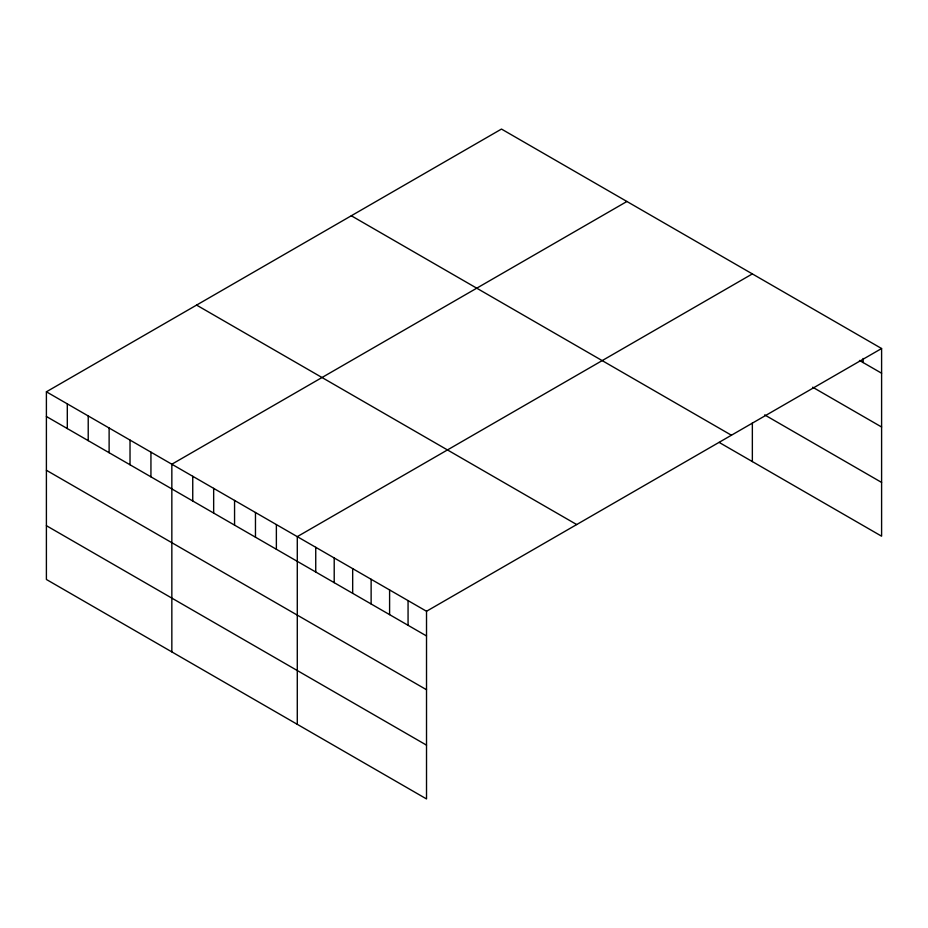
<?xml version="1.0" encoding="UTF-8"?>
<svg xmlns="http://www.w3.org/2000/svg" width="928" height="928" viewBox="0 0 928 928"><rect width="100%" height="100%" fill="white"/><g stroke="black" fill="none" stroke-linecap="round" stroke-linejoin="round"><path stroke-width="1.39" d="M46.4 391.802L426.52 611.262L426.52 798.938L46.4 579.478L46.4 391.802L501.48 129.062L881.6 348.522L881.6 536.198L719.154 442.412M626.922 201.48L171.842 464.22L171.842 651.897M752.353 273.911L297.285 536.639L297.285 724.327M426.52 611.262L881.6 348.522M859.444 360.435L881.6 373.218M812.673 387.208L881.6 427.008M764.672 414.909L881.6 482.421M351.306 215.76L731.426 435.232M196.574 305.092L576.694 524.552M46.4 416.498L426.52 635.958M46.4 470.276L426.52 689.736M46.4 525.689L426.52 745.149M863.133 358.44L863.133 362.558M752.353 422.971L752.353 461.587M408.065 600.602L408.065 625.298M389.598 589.941L389.598 614.638M371.13 579.281L371.13 603.977M352.675 568.62L352.675 593.317M334.208 557.96L334.208 582.656M315.74 547.3L315.74 571.996M276.37 524.575L276.37 549.272M255.467 512.5L255.467 537.196M234.564 500.436L234.564 525.132M213.66 488.36L213.66 513.056M192.746 476.284L192.746 500.992M150.939 452.145L150.939 476.841M130.024 440.081L130.024 464.777M109.121 428.005L109.121 452.702M88.218 415.941L88.218 440.638M67.303 403.866L67.303 428.562"/></g></svg>
